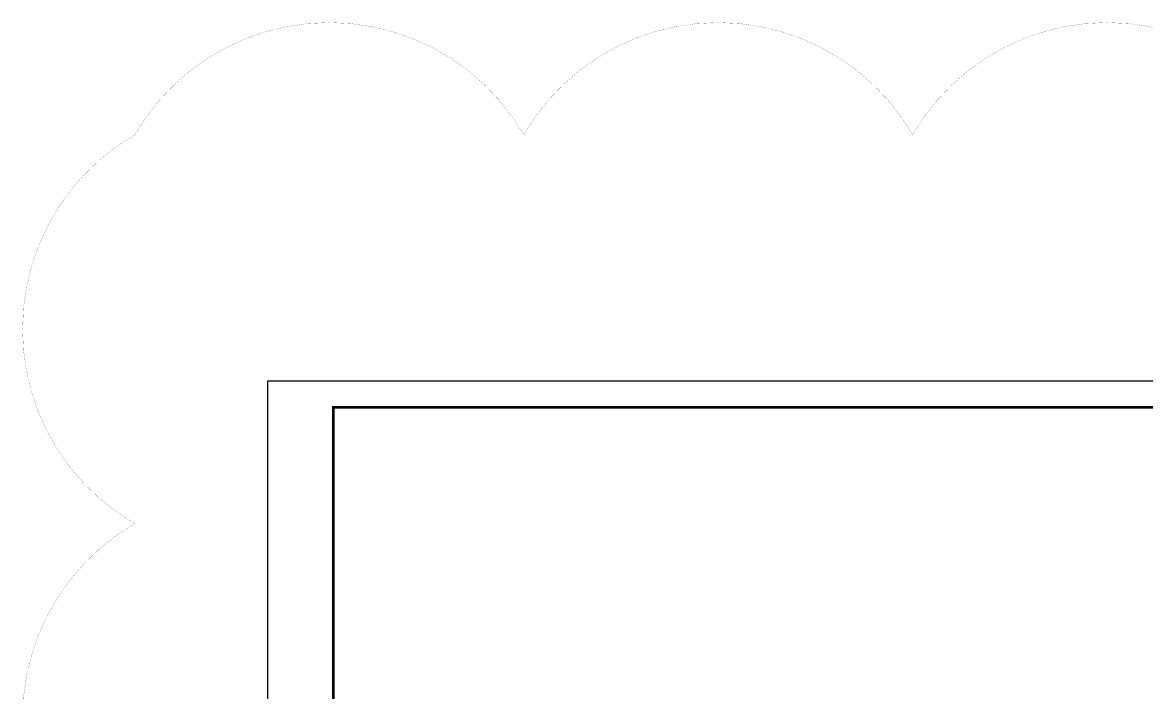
# Model space of a CAD drawing. Extents: x -461650 to 361314, y 245336 to 769729.
# Drawn here: x 79189 to 122029, y 724213 to 749754 of the extents above; entities that cross this region are included whole.
import ezdxf

# ---------------------------------------------------------------- set-up
doc = ezdxf.new("R2010")
doc.units = 0
doc.header["$LTSCALE"] = 1000
doc.layers.get('0').update_dxf_attribs({"linetype": 'CONTINUOUS'})
doc.layers.add('-TK', color=7, linetype='CONTINUOUS')
doc.layers.add('审图修改', color=2, linetype='CONTINUOUS', plot=False)

# ---------------------------------------------------------------- blocks, each defined once
blk = doc.blocks.new('A1')
blk.add_lwpolyline([(0, 59400), (0, 0), (84100, 0), (84100, 59400)], close=True)
at = {"const_width": 100}
blk.add_lwpolyline([(2500, 58400), (2500, 1000), (83100, 1000), (83100, 58400)], close=True, dxfattribs=at)

msp = doc.modelspace()

# ---------------------------------------------------------------- linework, layer by layer
at = {"layer": '审图修改', "const_width": 5}
msp.add_lwpolyline([(83470.75, 745472.47, -0.57735027), (98292.88, 745472.47, -0.57735027), (113115, 745472.47, -0.57735027), (127937.13, 745472.47, -0.57735027), (142759.25, 745472.47, -0.57735027), (157581.38, 745472.47, -0.57735027), (172403.5, 745472.47, -0.57735027), (172403.5, 730650.35, -0.57735027), (172403.5, 715828.22, -0.57735027), (172403.5, 701006.1, -0.57735027), (172403.5, 686183.97, -0.57735027), (172403.5, 671361.85, -0.57735027), (157581.38, 671361.85, -0.57735027), (142759.25, 671361.85, -0.57735027), (127937.13, 671361.85, -0.57735027), (113115, 671361.85, -0.57735027), (98292.88, 671361.85, -0.57735027), (83470.75, 671361.85, -0.57735027), (83470.75, 686183.97, -0.57735027), (83470.75, 701006.1, -0.57735027), (83470.75, 715828.22, -0.57735027), (83470.75, 730650.35, -0.57735027), (83470.75, 745472.47, -0.57735027), (83470.75, 745472.47, -0.57735027)], format="xyb", dxfattribs=at)

# ---------------------------------------------------------------- block references
at = {"layer": '-TK'}
msp.add_blockref('A1', (88531.26, 676683.4), dxfattribs=at)

doc.saveas('drawing.dxf')
